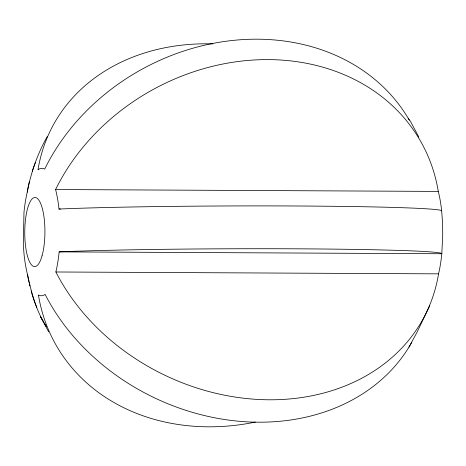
<?xml version="1.0" encoding="UTF-8"?>
<svg xmlns="http://www.w3.org/2000/svg" width="466" height="466" viewBox="0 0 466 466"><rect width="100%" height="100%" fill="white"/><g stroke="black" fill="none" stroke-linecap="round" stroke-linejoin="round"><path stroke-width="0.7" d="M29.032 282.472A208.85 175.746 -28.1 0 1 27.529 274.591A63.696 18.588 -89.7 0 1 24.127 255.094L23.3 245.023L23.982 212.263A63.696 18.588 -89.7 0 1 27.255 192.149C30.878 172.74 37.466 153.873 47.2 136.672M429.71 305.772L417.082 332.159L408.95 347.147M60.452 209.048L58.996 209.042A63.696 18.588 -89.7 0 0 55.594 189.54L438.267 191.41A63.696 18.588 -89.7 0 1 441.675 210.906L442.642 223.802L442.7 235.266L441.815 253.737A63.696 18.588 -89.7 0 1 438.547 273.851A208.85 170.102 25.6 0 1 269.365 399.793A208.85 170.102 25.6 0 1 55.868 271.981A63.696 18.588 -89.7 0 0 59.141 251.873A208.85 5.65 -0.2 0 1 293.93 248.809A208.85 5.65 -0.2 0 1 441.815 253.737L59.141 251.873M55.868 271.981L438.547 273.851M408.181 118.23L410.546 121.55L418.788 136.987M45.942 325.851C35.946 310.449 31.356 292.345 27.529 274.591M43.571 321.895L40.426 316.443L48.674 331.879M44.27 323.113L46.367 326.748M212.869 43.897A208.85 170.102 25.6 0 0 38.014 169.735A63.696 18.588 -89.7 0 1 44.689 169.123A208.85 175.746 -28.1 0 1 226.365 41.206A208.85 175.746 -28.1 0 1 409.27 120.088M411.845 342.207A208.85 170.102 25.6 0 1 229.796 420.245A208.85 170.102 25.6 0 1 45.115 294.395A63.696 18.588 -89.7 0 1 38.433 295.007A208.85 175.746 -28.1 0 0 255.397 422.08M27.255 192.149A208.85 170.102 25.6 0 1 29.393 181.519M32.329 171.115A208.85 170.102 25.6 0 1 35.486 162.372M58.996 209.042A208.85 5.65 -0.2 0 1 293.784 205.978A208.85 5.65 -0.2 0 1 441.675 210.906M36.738 307.362A208.85 175.746 -28.1 0 1 31.129 290.953M29.847 286.025A208.85 175.746 -28.1 0 1 29.346 283.893M55.594 189.54A208.85 175.746 -28.1 0 1 268.218 59.601A208.85 175.746 -28.1 0 1 438.267 191.41M42.051 255.799A34.554 10.083 -89.7 0 0 37.332 198.429A34.554 10.083 -89.7 0 0 25.123 241.871A34.554 10.083 -89.7 0 0 42.051 255.799"/></g></svg>
